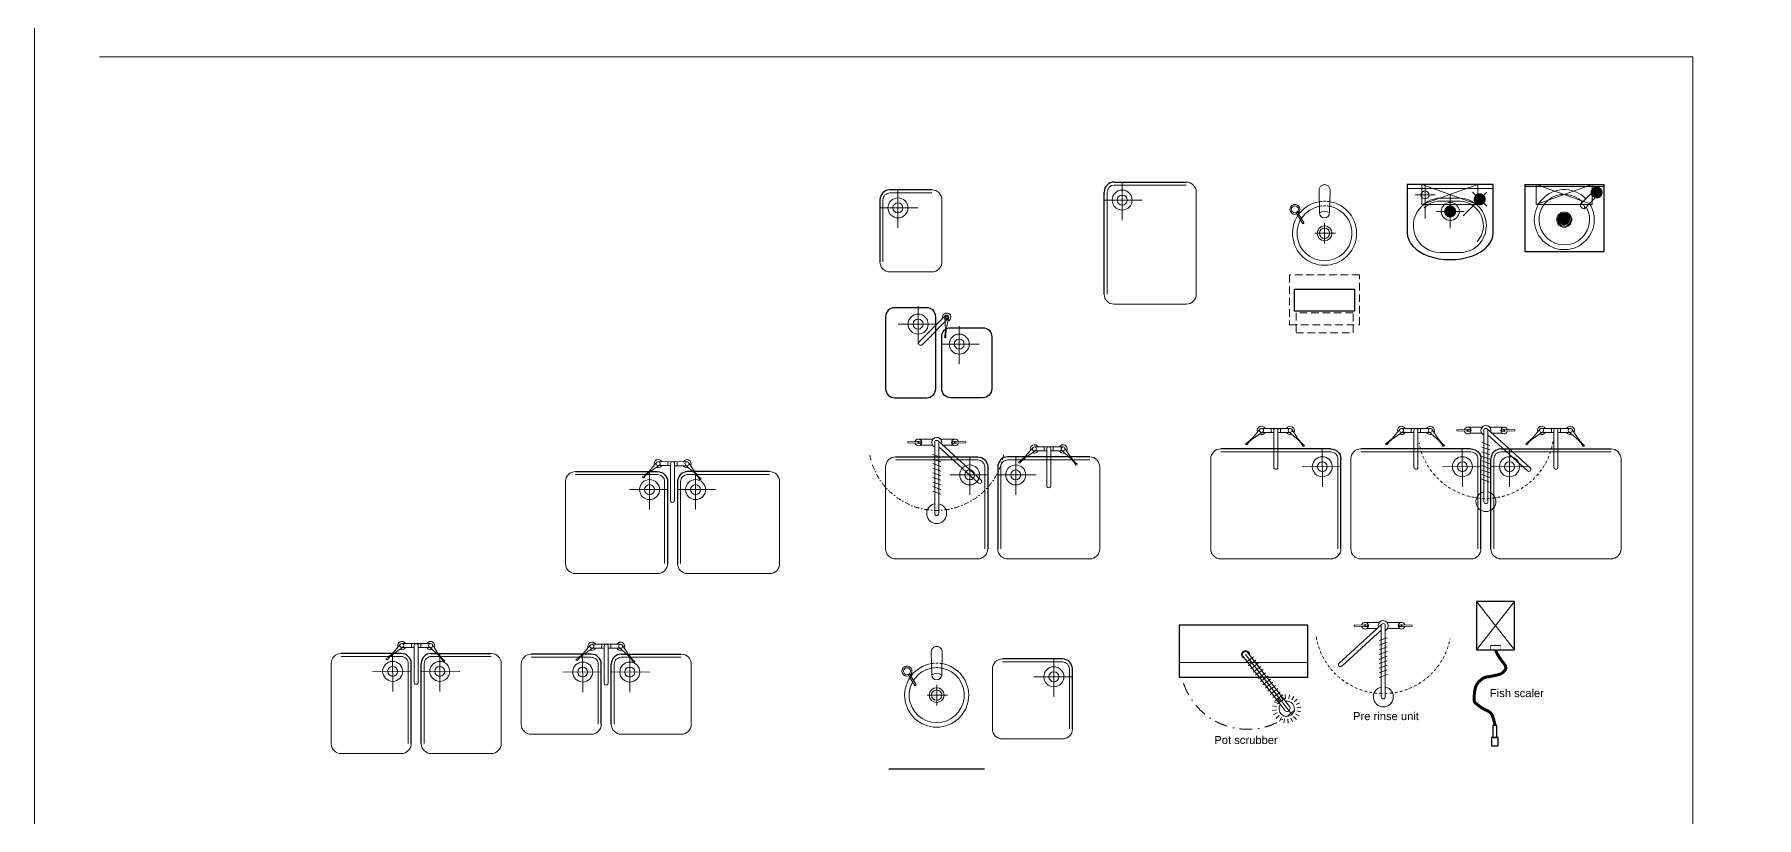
# Model space of a CAD drawing. Header units: millimetres. Extents: x 46649 to 61237, y -33954 to -18530.
# Drawn here: x 46649 to 55256, y -28135 to -24220 of the extents above; entities that cross this region are included whole.
import ezdxf
from ezdxf.enums import TextEntityAlignment as Align

# ---------------------------------------------------------------- set-up
doc = ezdxf.new("R2010")
doc.units = ezdxf.units.MM
for name, pattern in [('DASHDOT', [25.4, 12.7, -6.35, 0, -6.35]), ('DASHED', [19.05, 12.7, -6.35]), ('HIDDEN', [0.375, 0.25, -0.125])]:
    doc.linetypes.add(name, pattern=pattern)
doc.layers.add('ATTRIBUTE', color=1, linetype='Continuous')
for name, color, linetype, lineweight in [('border', 7, 'Continuous', 0), ('ed-1', 6, 'Continuous', 5), ('ed-3', 140, 'Continuous', 9), ('eo-1', 7, 'Continuous', 9), ('eo-3', 2, 'Continuous', 25), ('m-1', 7, 'Continuous', 9), ('t-3', 2, 'Continuous', 25), ('XREF1$0$ed-1', 6, 'Continuous', 5), ('XREF1$0$eo-1', 7, 'Continuous', 9), ('XREF1$0$eo-3', 2, 'Continuous', 25)]:
    doc.layers.add(name, color=color, linetype=linetype, lineweight=lineweight)
doc.styles.add('ARIAL', font='')
doc.styles.add('TAHOMA', font='', dxfattribs={"height": 32})
doc.styles.get('ARIAL').set_extended_font_data('Arial')
doc.styles.get('TAHOMA').set_extended_font_data('Tahoma')

# ---------------------------------------------------------------- blocks, each defined once
blk = doc.blocks.new('spraytap')
at = {"layer": 'ed-1'}
for points in [[(20, 258.7), (-20, 244.3)], [(20, 235.7), (-20, 221.3)], [(20, 212.7), (-20, 198.3)], [(20, 189.7), (-20, 175.3)], [(20, 166.8), (-20, 152.4)], [(20, 143.8), (-20, 129.4)], [(20, 120.8), (-20, 106.4)], [(20, 97.8), (-20, 83.4)], [(20, 74.8), (-20, 60.4)]]:
    blk.add_lwpolyline(points, dxfattribs=at)
for centre in [(-91.1, 0.3), (91.1, 0.3)]:
    blk.add_circle(centre, 1.76, dxfattribs=at)
at = {"layer": 'eo-1'}
for p, q in [((-95, 4.1), (-144.9, 2.7)), ((-144.9, 2.7), (-144.9, -2.2)), ((-87.8, 4.5), (-78.8, 3.6)), ((-78.8, 3.6), (-78.8, -3)), ((87.8, 4.5), (78.8, 3.6)), ((78.8, 3.6), (78.8, -3)), ((95, 4.1), (144.9, 2.7)), ((144.9, 2.7), (144.9, -2.2)), ((-95, -3.6), (-144.9, -2.2)), ((-87.8, -4), (-78.8, -3)), ((87.8, -4), (78.8, -3)), ((95, -3.6), (144.9, -2.2))]:
    blk.add_line(p, q, dxfattribs=at)
for points in [[(-10, 0), (-10, 356)], [(10, 0), (10, 356)], [(6.7, -7.4), (221.2, 187.8)], [(10, 22.6), (207.8, 202.5)], [(-82.9, 14), (-20.7, 14)], [(82.9, 14), (30.2, 14)], [(-86.8, -16), (-19.2, -16)], [(86.8, -16), (19.2, -16)]]:
    blk.add_lwpolyline(points, dxfattribs=at)
for centre, radius, start, end in [((0, 356), 50, 282.91332, 256.46375), ((0, 356), 10, 90, 180), ((0, 356), 10, 0.00001, 90), ((214.5, 195.1), 10, 42.2927, 132.29385), ((214.5, 195.1), 10, 312.29477, 42.29185), ((-91.1, 0.3), 16.8, 192.71278, 166.99942), ((-91.1, 0.3), 5.42, 52.1548, 135.29822), ((0, 0), 25, 115.16564, 18.74977), ((0, 0), 10, 180, 270), ((0, 0), 10, 270.00005, 0.00005), ((91.1, 0.3), 16.8, 13.00059, 347.28723), ((91.1, 0.3), 5.42, 44.70179, 127.84521), ((-91.1, 0.3), 5.42, 224.70179, 307.8452), ((91.1, 0.3), 5.42, 232.1548, 315.29822)]:
    blk.add_arc(centre, radius, start, end, dxfattribs=at)
blk = doc.blocks.new('PreRinseArm')
at = {"layer": 'ed-1', "linetype": 'DASHDOT'}
blk.add_arc((0, 0), 340, 9.52575, 169.19726, dxfattribs=at)
blk.add_blockref('spraytap', (0, 0))
blk = doc.blocks.new('pot scrubber')
at = {"layer": 'ed-1'}
for p, q in [((481.7, -247, -3182), (708.1, -540.2, -3182)), ((793.6, -286.8, -3182), (150.6, -286.8, -3182)), ((483.1, -287.6, -3182), (520.7, -258.6, -3182)), ((495.3, -303.5, -3182), (532.9, -274.5, -3182)), ((507.5, -319.3, -3182), (545.1, -290.3, -3182)), ((519.7, -335.1, -3182), (557.3, -306.1, -3182)), ((531.9, -351, -3182), (569.5, -322, -3182)), ((544.2, -366.8, -3182), (581.8, -337.8, -3182)), ((556.4, -382.6, -3182), (594, -353.6, -3182)), ((568.6, -398.5, -3182), (606.2, -369.5, -3182)), ((580.8, -414.3, -3182), (618.4, -385.3, -3182)), ((593, -430.1, -3182), (630.6, -401.1, -3182)), ((605.2, -446, -3182), (642.8, -417, -3182)), ((637.2, -507.5, -3182), (617.2, -503.7, -3182)), ((617.5, -461.8, -3182), (655.1, -432.8, -3182)), ((642.9, -492.5, -3182), (625.2, -482.7, -3182)), ((629.7, -477.7, -3182), (667.3, -448.6, -3182)), ((653, -480, -3182), (639.2, -465.2, -3182)), ((641.9, -493.5, -3182), (679.5, -464.5, -3182)), ((666.5, -471.3, -3182), (657.9, -452.9, -3182)), ((682, -467.2, -3182), (679.5, -447, -3182)), ((698, -468, -3182), (701.9, -448.1, -3182)), ((713, -473.7, -3182), (722.8, -456, -3182)), ((725.5, -483.9, -3182), (740.3, -470, -3182)), ((734.2, -497.3, -3182), (752.6, -488.7, -3182)), ((738.4, -512.8, -3182), (758.5, -510.3, -3182)), ((636.3, -523.5, -3182), (616.2, -526.1, -3182)), ((640.5, -539, -3182), (622.1, -547.7, -3182)), ((649.2, -552.5, -3182), (634.4, -566.4, -3182)), ((661.7, -562.6, -3182), (651.9, -580.4, -3182)), ((676.7, -568.4, -3182), (672.9, -588.3, -3182)), ((692.7, -569.2, -3182), (695.2, -589.4, -3182)), ((708.2, -565, -3182), (716.9, -583.4, -3182)), ((721.7, -556.3, -3182), (735.6, -571.1, -3182)), ((731.8, -543.8, -3182), (749.6, -553.6, -3182)), ((737.6, -528.8, -3182), (757.5, -532.7, -3182))]:
    blk.add_line(p, q, dxfattribs=at)
blk.add_arc((481.7, -247, -3182), 20, 356.24202, 259.06127, dxfattribs=at)
at = {"layer": 'ed-1', "linetype": 'DASHDOT', "ltscale": 5}
blk.add_arc((491.1, -283.9, -3182), 336.9, 198.51947, 314.00307, dxfattribs=at)
at = {"layer": 'eo-1'}
for p, q in [((469.8, -256.2, -3182), (677.5, -525.3, -3182)), ((493.6, -237.8, -3182), (701.3, -507, -3182))]:
    blk.add_line(p, q, dxfattribs=at)
for centre, radius, start, end in [((481.7, -247, -3182), 15, 37.65165, 217.65165), ((687.4, -518.2, -3182), 38.6, 146.02815, 100.16047), ((689.4, -516.2, -3182), 15, 217.65165, 37.65165)]:
    blk.add_arc(centre, radius, start, end, dxfattribs=at)
at = {"layer": 'eo-3'}
for p, q in [((150.6, -99.7, -3182), (150.6, -359.7, -3182)), ((793.6, -99.7, -3182), (150.6, -99.7, -3182)), ((793.6, -359.7, -3182), (793.6, -99.7, -3182)), ((150.6, -359.7, -3182), (793.6, -359.7, -3182))]:
    blk.add_line(p, q, dxfattribs=at)
blk = doc.blocks.new('Wash hand station - Mechline - WS6-NT - plan')
at = {"layer": 'ed-1'}
for p, q in [((138.4, -100), (-141.6, 0)), ((138.4, 0), (-141.6, -100)), ((-175.9, -51.9), (-75.9, -51.9)), ((-125.9, -1.9), (-125.9, -169.4)), ((0, -50.2), (0, -217.7)), ((182.7, -37.8), (64.3, -156.3)), ((112, -37.8), (182.7, -108.6)), ((-69, -134), (69, -134))]:
    blk.add_line(p, q, dxfattribs=at)
blk.add_lwpolyline([(-215, -20), (215, -20)], dxfattribs=at)
blk.add_lwpolyline([(135, -285.5, 0.629133), (50, -83), (-50, -83)], format="xyb", dxfattribs=at)
for centre, radius in [((0, -134), 45), ((0, -134), 25), ((0.6, -136), 23)]:
    blk.add_circle(centre, radius, dxfattribs=at)
for centre, radius, start, end in [((-50, -192.4), 109.4, 90, 113.42859), ((-47.6, -198), 115.5, 113.42859, 135)]:
    blk.add_arc(centre, radius, start, end, dxfattribs=at)
at = {"layer": 'eo-1'}
blk.add_lwpolyline([(-141.6, 0), (138.4, 0), (138.4, -100), (-141.6, -100)], close=True, dxfattribs=at)
at = {"layer": 'eo-1', "color": 254}
blk.add_lwpolyline([(145.6, -296.1, 0.633037), (50, -68), (-50, -68, 0.20735), (-141.9, -107.8, 0.999336)], format="xyb", dxfattribs=at)
at = {"layer": 'eo-1'}
blk.add_lwpolyline([(145.6, -296.1, -0.215408), (50, -340), (-50, -340, -0.679592), (-141.9, -107.8, -2.310926)], format="xyb", dxfattribs=at)
for centre in [(-125.9, -51.9), (147.4, -73.2)]:
    blk.add_circle(centre, 20, dxfattribs=at)
at = {"layer": 'eo-3'}
blk.add_lwpolyline([(215, -240.6), (215, 0), (-215, 0), (-215, -240.6)], dxfattribs=at)
blk.add_ellipse((0, -240.6), major_axis=(-215, 0), ratio=0.625208, start_param=6.283185, end_param=9.424778, dxfattribs=at)
at = {"layer": 'm-1', "color": 1, "const_width": 30}
blk.add_lwpolyline([(147.4, -58.2, 0.414214), (132.4, -73.2, 0.414214), (147.4, -88.2, 0.414214)], format="xyb", dxfattribs=at)
at = {"layer": 'm-1', "color": 5, "const_width": 30}
blk.add_lwpolyline([(147.4, -58.2, -0.414214), (162.4, -73.2, -0.414214), (147.4, -88.2, -0.414214)], format="xyb", dxfattribs=at)
at = {"layer": 'm-1', "color": 4, "const_width": 30}
blk.add_lwpolyline([(-15, -134, 1), (15, -134, 1)], format="xyb", close=True, dxfattribs=at)
at = {"layer": 'ATTRIBUTE', "style": 'TAHOMA', "text_generation_flag": 6, "flags": 5}
for tag, p in [('TAG', (347.8, -47.4)), ('DESCRIPTION', (340.7, -168.3)), ('MAKE', (340.7, -297.8)), ('MODEL', (340.7, -427.4)), ('OPTION', (335.5, -555)), ('WATER', (338.4, -677.9)), ('VIA', (338.4, -807.4)), ('PRESSURE', (338.4, -936.9)), ('FLOWRATE', (338.4, -1066.4)), ('WASTE', (338.4, -1196)), ('WEIGHT', (334.9, -1324.5)), ('COMMENTS', (338.4, -1451.4)), ('COST', (338.4, -1580.9))]:
    blk.add_attdef(tag, p, '', height=80, rotation=180, dxfattribs=at)
at = {"layer": 'ATTRIBUTE', "style": 'TAHOMA', "text_generation_flag": 6, "flags": 4}
blk.add_attdef('ITEM', text='', height=80, rotation=180, dxfattribs=at).set_placement((14.3, -514.9), align=Align.MIDDLE)
blk = doc.blocks.new('Wash hand station - Mechline - WS3-NT - plan')
at = {"layer": 'ed-1'}
for p, q in [((107.5, -100), (-172.5, 0)), ((107.5, 0), (-172.5, -100))]:
    blk.add_line(p, q, dxfattribs=at)
for radius in [38, 33]:
    blk.add_circle((-32.5, -175.3), radius, dxfattribs=at)
at = {"layer": 'ed-3'}
for p, q in [((122.4, -24.7), (47, -99.5)), ((136, -53.5), (94, -95.3)), ((143.6, -46), (136, -53.5)), ((94, -95.3), (68, -120.9))]:
    blk.add_line(p, q, dxfattribs=at)
blk.add_lwpolyline([(164.9, -10), (-229.9, -10)], dxfattribs=at)
at = {"layer": 'ed-3', "linetype": 'DASHED', "ltscale": 2}
blk.add_arc((129.1, -39.2), 15.9, 49.11914, 115.07931, dxfattribs=at)
at = {"layer": 'ed-3'}
for centre, radius, start, end in [((129.1, -39.2), 15.9, 334.72067, 49.11914), ((53.1, -114.6), 16.2, 336.97621, 112.82376), ((68.2, -99.6), 21.4, 180.27187, 269.5281)]:
    blk.add_arc(centre, radius, start, end, dxfattribs=at)
at = {"layer": 'eo-1'}
blk.add_lwpolyline([(-172.5, 0), (107.5, 0), (107.5, -100), (-172.5, -100)], close=True, dxfattribs=at)
for radius, start, end in [(150, 43.93836, 32.31765), (126.5, 43.78556, 30.01174)]:
    blk.add_arc((-32.5, -175.3), radius, start, end, dxfattribs=at)
at = {"layer": 'eo-3'}
for p, q in [((-229.9, 0), (164.9, 0)), ((-229.9, 0), (-229.9, -335.1)), ((164.9, 0), (164.9, -335.1)), ((-229.9, -335.1), (164.9, -335.1))]:
    blk.add_line(p, q, dxfattribs=at)
at = {"layer": 'm-1', "color": 1, "const_width": 30}
blk.add_lwpolyline([(129.3, -24.7, 0.414214), (114.3, -39.7, 0.414214), (129.3, -54.7, 0.414214)], format="xyb", dxfattribs=at)
at = {"layer": 'm-1', "color": 5, "const_width": 30}
blk.add_lwpolyline([(129.3, -24.7, -0.414214), (144.3, -39.7, -0.414214), (129.3, -54.7, -0.414214)], format="xyb", dxfattribs=at)
at = {"layer": 'm-1', "color": 4, "const_width": 30}
blk.add_lwpolyline([(-48.1, -173.3, 1), (-18.1, -173.3, 1)], format="xyb", close=True, dxfattribs=at)
at = {"layer": 'ATTRIBUTE', "style": 'TAHOMA', "text_generation_flag": 6, "flags": 5}
for tag, p in [('TAG', (348.7, -73.7)), ('DESCRIPTION', (341.5, -194.6)), ('MAKE', (341.5, -324.1)), ('MODEL', (341.5, -453.6)), ('OPTION', (336.3, -581.3)), ('WATER', (339.2, -704.1)), ('VIA', (339.2, -833.6)), ('PRESSURE', (339.2, -963.2)), ('FLOWRATE', (339.2, -1092.7)), ('WASTE', (339.2, -1222.2)), ('WEIGHT', (335.8, -1350.7)), ('COMMENTS', (339.2, -1477.6)), ('COST', (339.2, -1607.2))]:
    blk.add_attdef(tag, p, '', height=80, rotation=180, dxfattribs=at)
at = {"layer": 'ATTRIBUTE', "style": 'TAHOMA', "text_generation_flag": 6, "flags": 4}
blk.add_attdef('ITEM', text='', height=80, rotation=180, dxfattribs=at).set_placement((15.1, -443.9), align=Align.MIDDLE)
blk = doc.blocks.new('inset wash hand basin with towel dispenser')
at = {"layer": 'ed-1'}
for p, q in [((-110.6, -165.7), (-143, -112.8)), ((-103.7, -161.6), (-136.1, -108.6)), ((0, -267.1), (0, -164.3)), ((-48, -215.8), (54.7, -215.8))]:
    blk.add_line(p, q, dxfattribs=at)
blk.add_lwpolyline([(25, -114.5, 0.29809), (-25, -114.5, -2.323591)], format="xyb", dxfattribs=at)
blk.add_circle((-148.4, -96.2), 17.5, dxfattribs=at)
for centre, radius, start, end in [((-148.4, -96.2), 25, 310.66281, 292.24902), ((-107.2, -163.6), 4, 210.02269, 32.88914)]:
    blk.add_arc(centre, radius, start, end, dxfattribs=at)
at = {"layer": 'ed-1', "linetype": 'HIDDEN', "ltscale": 50}
for radius, start, end in [(160, 80.56164, 99.43836), (137.5, 79.20915, 100.79085)]:
    blk.add_arc((0, -215.8), radius, start, end, dxfattribs=at)
at = {"layer": 'ed-3', "linetype": 'DASHED', "ltscale": 3}
for points in [[(-175, -423.6), (-175, -673.6), (175, -673.6), (175, -423.6)], [(-142.5, -613.8), (-142.5, -713.8), (142.5, -713.8), (142.5, -613.8)]]:
    blk.add_lwpolyline(points, close=True, dxfattribs=at)
at = {"layer": 'eo-1'}
blk.add_lwpolyline([(-27.5, -0.4), (-25, -114.5, 0.985106), (25, -114.5), (27.5, -0.4, 1.015119), (-27.5, -0.4)], format="xyb", close=True, dxfattribs=at)
for radius in [37, 25.8]:
    blk.add_circle((0, -215.8), radius, dxfattribs=at)
for radius, start, end in [(160, 99.43836, 80.56164), (137.5, 100.79085, 79.20915)]:
    blk.add_arc((0, -215.8), radius, start, end, dxfattribs=at)
at = {"layer": 'eo-3', "ltscale": 100}
blk.add_lwpolyline([(150, -495.3), (150, -605.3), (-150, -605.3), (-150, -495.3), (150, -495.3)], close=True, dxfattribs=at)
blk = doc.blocks.new('inset sink unit')
at = {"layer": 'ed-1'}
for p, q in [((-140, 610), (-140, 420)), ((-230, 520), (-40, 520))]:
    blk.add_line(p, q, dxfattribs=at)
for radius in [50, 25]:
    blk.add_circle((-140, 520), radius, dxfattribs=at)
at = {"layer": 'eo-1'}
for p, q in [((-215, 50), (-215, 560)), ((-180, 595), (180, 595)), ((230, 50), (230, 560)), ((-180, 0), (180, 0))]:
    blk.add_line(p, q, dxfattribs=at)
for centre, radius, start, end in [((180, 560), 50, 0, 90), ((-180, 560), 35, 90, 180), ((-180, 50), 50, 180, 270), ((180, 50), 50, 270, 0)]:
    blk.add_arc(centre, radius, start, end, dxfattribs=at)
at = {"layer": 'eo-3'}
for p, q in [((-180, 610), (180, 610)), ((-230, 50), (-230, 560))]:
    blk.add_line(p, q, dxfattribs=at)
blk.add_arc((-180, 560), 50, 90, 180, dxfattribs=at)
blk = doc.blocks.new('A$C4E7911EF')
at = {"layer": 'ed-1'}
for p, q in [((461.2, 322.3), (460.6, 132.3)), ((550.9, 232), (360.9, 232.6))]:
    blk.add_line(p, q, dxfattribs=at)
blk.add_lwpolyline([(50, 310), (500, 310, -0.414214), (535, 275), (535, -275)], format="xyb", dxfattribs=at)
for radius in [50, 25]:
    blk.add_circle((460.9, 232.3), radius, dxfattribs=at)
at = {"layer": 'eo-1'}
blk.add_lwpolyline([(550, -275, -0.414214), (500, -325), (50, -325, -0.414214), (0, -275), (0, 275, -0.414214), (50, 325)], format="xyb", dxfattribs=at)
at = {"layer": 'eo-3'}
for p, q in [((50, 325), (500, 325)), ((550, 275), (550, -275))]:
    blk.add_line(p, q, dxfattribs=at)
blk.add_arc((500, 275), 50, 0, 90, dxfattribs=at)
blk = doc.blocks.new('A$C6B3C067C')
at = {"layer": 'ed-1', "linetype": 'Continuous'}
for p, q in [((-64.5, 125.9), (-80.1, 136.1)), ((-67.3, 133), (-75.9, 142.6)), ((-67.3, 133), (-43.6, 112.2)), ((-64.5, 125.9), (-49.5, 112.7)), ((-6.6, 64.2), (-49.5, 112.7)), ((6.6, 79.2), (-43.6, 112.2)), ((0, 10), (-184.6, 10)), ((-10, 71.7), (-10, 10)), ((-10, 22.9), (10, 22.9)), ((10, 71.7), (10, -71.8)), ((0, -10), (-184.6, -10)), ((-7.5, -65.1), (-44.3, -118.4)), ((7.4, -78.4), (-38.5, -117.1)), ((-10, -10), (-10, -71.8)), ((-10, -23), (10, -23)), ((-57.6, -133.3), (-71.8, -145.3)), ((-59.5, -140.6), (-66.9, -151.2)), ((-59.5, -140.6), (-38.5, -117.1)), ((-57.6, -133.3), (-44.3, -118.4))]:
    blk.add_line(p, q, dxfattribs=at)
for centre in [(0, 71.7), (0, -71.7), (0, -71.7)]:
    blk.add_circle(centre, 10, dxfattribs=at)
for centre, radius, start, end in [((-72.6, 135.9), 7.49, 116.1828, 178.38068), ((0, 71.7), 20.9, 298.51533, 118.4765), ((-184.6, 0), 10, 89.99932, 269.99932), ((0, 71.7), 20.9, 159.76293, 241.387), ((0, 0), 10, 270.0004, 89.99932), ((0, -71.7), 20.9, 118.54988, 207.03657), ((0, -71.7), 20.9, 248.36394, 61.44876), ((-64.4, -144.1), 7.49, 188.49914, 250.69702)]:
    blk.add_arc(centre, radius, start, end, dxfattribs=at)
blk = doc.blocks.new('triple bowl pot wash sink unit')
at = {"xscale": -1, "rotation": 270}
for name, p in [('A$C6B3C067C', (-700, 642.5)), ('A$C6B3C067C', (0, 642.5)), ('A$C6B3C067C', (700, 642.5)), ('A$C4E7911EF', (-700, 0)), ('A$C4E7911EF', (0, 0))]:
    blk.add_blockref(name, p, dxfattribs=at)
at = {"rotation": 90}
blk.add_blockref('A$C4E7911EF', (700, 0), dxfattribs=at)
at = {"layer": 'eo-3', "xscale": -1, "rotation": 180}
blk.add_blockref('PreRinseArm', (350, 642.5), dxfattribs=at)
blk = doc.blocks.new('inset sink unit_2')
at = {"layer": 'ed-1'}
for p, q in [((-110.6, 419.1), (-143, 472)), ((-103.7, 423.2), (-136.1, 476.2)), ((-48, 369), (54.7, 369)), ((0, 317.8), (0, 420.5))]:
    blk.add_line(p, q, dxfattribs=at)
blk.add_lwpolyline([(25, 470.3, 0.29809), (-25, 470.3, -2.323591)], format="xyb", dxfattribs=at)
blk.add_circle((-148.4, 488.6), 17.5, dxfattribs=at)
at = {"layer": 'ed-1', "linetype": 'HIDDEN', "ltscale": 50}
for radius, start, end in [(160, 80.56164, 99.43836), (137.5, 79.20915, 100.79085)]:
    blk.add_arc((0, 369), radius, start, end, dxfattribs=at)
at = {"layer": 'ed-1'}
for centre, radius, start, end in [((-148.4, 488.6), 25, 310.66281, 292.24902), ((-107.2, 421.2), 4, 210.02269, 32.88914)]:
    blk.add_arc(centre, radius, start, end, dxfattribs=at)
at = {"layer": 'eo-1'}
blk.add_lwpolyline([(-27.5, 584.4), (-25, 470.3, 0.985106), (25, 470.3), (27.5, 584.4, 1.015119), (-27.5, 584.4)], format="xyb", close=True, dxfattribs=at)
for radius in [37, 25.8]:
    blk.add_circle((0, 369), radius, dxfattribs=at)
for radius, start, end in [(160, 99.43836, 80.56164), (137.5, 100.79085, 79.20915)]:
    blk.add_arc((0, 369), radius, start, end, dxfattribs=at)
at = {"layer": 'eo-3', "ltscale": 5}
blk.add_lwpolyline([(-239.3, 0), (239.3, 0)], dxfattribs=at)
blk = doc.blocks.new('inset sink unit_3')
at = {"layer": 'ed-1', "extrusion": (-4e-15, 6.04724e-06, 1)}
for p, q in [((107, 400.9, 0), (107.6, 210.9, 0)), ((197.3, 311.2, 0), (7.3, 310.6, 0))]:
    blk.add_line(p, q, dxfattribs=at)
blk.add_lwpolyline([(185, 50), (185, 350, 0.414214), (150, 385), (-150, 385)], format="xyb", dxfattribs=at)
for radius in [50, 25]:
    blk.add_circle((107.3, 310.9), radius, dxfattribs=at)
at = {"layer": 'eo-1', "extrusion": (-4e-15, 6.04724e-06, 1)}
blk.add_lwpolyline([(-150, 400, 0.414214), (-200, 350), (-200, 50, 0.414214), (-150, 0), (150, 0, 0.414214), (200, 50)], format="xyb", dxfattribs=at)
at = {"layer": 'eo-3', "extrusion": (-4e-15, 6.04724e-06, 1)}
for p, q in [((150, 400, 0), (-150, 400, 0)), ((200, 50, 0), (200, 350, 0))]:
    blk.add_line(p, q, dxfattribs=at)
blk.add_arc((150, 350), 50, 0, 90, dxfattribs=at)
blk = doc.blocks.new('A$C7A233A41')
at = {"layer": 'ed-1'}
for p, q in [((-420, 255), (-420, 65)), ((-510, 165), (-320, 165))]:
    blk.add_line(p, q, dxfattribs=at)
for radius in [50, 25]:
    blk.add_circle((-420, 165), radius, dxfattribs=at)
at = {"layer": 'XREF1$0$ed-1'}
blk.add_lwpolyline([(-50, 240), (-460, 240, 0.414214), (-495, 205), (-495, -205)], format="xyb", dxfattribs=at)
at = {"layer": 'XREF1$0$eo-1'}
blk.add_lwpolyline([(-510, -205, 0.414214), (-460, -255), (-50, -255, 0.414214), (0, -205), (0, 205, 0.414214), (-50, 255)], format="xyb", dxfattribs=at)
at = {"layer": 'XREF1$0$eo-3'}
blk.add_lwpolyline([(-50, 255), (-460, 255, 0.414214), (-510, 205), (-510, -205)], format="xyb", dxfattribs=at)
blk = doc.blocks.new('A$C349F7F7B')
at = {"layer": 'ed-1', "linetype": 'Continuous'}
for p, q in [((-65, 187.2), (-118.5, 150.6)), ((-78.4, 202.2), (-117.2, 156.4)), ((71.8, 204.3), (-71.7, 204.7)), ((-10, 184.6), (-71.7, 184.7)), ((-23, 184.6), (-22.9, 204.6)), ((-10, 194.6), (-10, 10)), ((10, 194.5), (10, 10)), ((71.7, 184.3), (10, 184.5)), ((22.9, 184.5), (23, 204.5)), ((64.2, 187.8), (112.6, 144.8)), ((79.3, 200.9), (112.1, 150.7)), ((-140.7, 135.4), (-151.3, 128.1)), ((-133.4, 137.3), (-145.4, 123.1)), ((-140.7, 135.4), (-117.2, 156.4)), ((-133.4, 137.3), (-118.5, 150.6)), ((132.8, 126.9), (112.1, 150.7)), ((125.8, 129.7), (112.6, 144.8)), ((125.8, 129.7), (135.9, 114.1)), ((132.8, 126.9), (142.4, 118.3))]:
    blk.add_line(p, q, dxfattribs=at)
for centre in [(-71.7, 194.7), (-71.7, 194.7), (71.8, 194.4)]:
    blk.add_circle(centre, 10, dxfattribs=at)
for centre, radius, start, end in [((-71.7, 194.7), 20.9, 28.40023, 201.48505), ((-71.7, 194.7), 20.9, 242.81241, 331.29911), ((0, 194.6), 10, 359.84967, 179.84859), ((71.8, 194.4), 20.9, 331.37249, 151.33366), ((71.8, 194.4), 20.9, 208.46199, 290.08605), ((-144.3, 130.6), 7.49, 199.15196, 261.34984), ((135.7, 121.6), 7.49, 271.4683, 333.66618), ((0, 10), 10, 179.84967, 359.84967)]:
    blk.add_arc(centre, radius, start, end, dxfattribs=at)
blk = doc.blocks.new('spray tap')
at = {"layer": 'ed-1'}
for points in [[(20, -74.8), (-20, -60.4)], [(20, -97.8), (-20, -83.4)], [(20, -120.8), (-20, -106.4)], [(20, -143.8), (-20, -129.4)], [(20, -166.8), (-20, -152.4)], [(20, -189.7), (-20, -175.3)], [(20, -212.7), (-20, -198.3)], [(20, -235.7), (-20, -221.3)], [(20, -258.7), (-20, -244.3)]]:
    blk.add_lwpolyline(points, dxfattribs=at)
for centre in [(-91.1, -0.3), (91.1, -0.3)]:
    blk.add_circle(centre, 1.76, dxfattribs=at)
at = {"layer": 'ed-1', "linetype": 'DASHDOT', "ltscale": 2}
blk.add_arc((0, 0), 340, 190.80279, 350.47429, dxfattribs=at)
at = {"layer": 'eo-1'}
for p, q in [((-95, 3.6), (-144.9, 2.2)), ((-144.9, -2.7), (-144.9, 2.2)), ((-87.8, 4), (-78.8, 3)), ((-78.8, -3.6), (-78.8, 3)), ((87.8, 4), (78.8, 3)), ((78.8, -3.6), (78.8, 3)), ((95, 3.6), (144.9, 2.2)), ((144.9, -2.7), (144.9, 2.2)), ((-95, -4.1), (-144.9, -2.7)), ((-87.8, -4.5), (-78.8, -3.6)), ((87.8, -4.5), (78.8, -3.6)), ((95, -4.1), (144.9, -2.7))]:
    blk.add_line(p, q, dxfattribs=at)
for points in [[(-86.8, 16), (-19.2, 16)], [(6.7, 7.4), (221.2, -187.7)], [(10, 0), (10, -356)], [(86.8, 16), (19.2, 16)], [(-82.9, -14), (-20.7, -14)], [(-10, 0), (-10, -356)], [(10, -22.6), (207.8, -202.5)], [(82.9, -14), (30.2, -14)]]:
    blk.add_lwpolyline(points, dxfattribs=at)
for centre, radius, start, end in [((-91.1, -0.3), 16.8, 193.00063, 167.28727), ((-91.1, -0.3), 5.42, 52.15484, 135.29826), ((0, 0), 25, 341.25028, 244.83441), ((0, 0), 10, 90.00005, 180.00005), ((0, 0), 10, 359.99999, 90), ((91.1, -0.3), 16.8, 12.71282, 346.99946), ((91.1, -0.3), 5.42, 44.70183, 127.84525), ((-91.1, -0.3), 5.42, 224.70183, 307.84525), ((91.1, -0.3), 5.42, 232.15484, 315.29826), ((0, -356), 50, 103.5363, 77.08673), ((0, -356), 10, 180.00004, 270.00005), ((0, -356), 10, 270.00005, 0.00004)]:
    blk.add_arc(centre, radius, start, end, dxfattribs=at)
at = {"layer": 'XREF1$0$eo-1'}
for start, end in [(227.7062, 317.70735), (317.7082, 47.70528)]:
    blk.add_arc((214.5, -195.1), 10, start, end, dxfattribs=at)
blk = doc.blocks.new('A$C45FA5862')
at = {"layer": 'eo-3', "const_width": 15}
blk.add_lwpolyline([(252.8, 394.6), (243.1, 398.2), (233.9, 402.6), (225.2, 407.3), (217.1, 412.3), (209.6, 417.4), (202.6, 422.4), (196.3, 427.2), (190.7, 431.5), (185.6, 435.3), (181.2, 438.5), (177.2, 441.1), (173.6, 443.1), (170.2, 444.5), (167.1, 445.4), (164, 445.6), (161, 445.3), (157.9, 444.5), (154.7, 443.1), (151.6, 441.3), (148.5, 439.1), (145.5, 436.5), (142.6, 433.8), (140, 430.8), (137.7, 427.7), (135.6, 424.4), (133.9, 421.1), (132.3, 417.7), (131, 414.2), (129.8, 410.5), (128.7, 406.6), (127.7, 402.5), (126.7, 398.3), (125.6, 393.8), (124.6, 389.1), (123.6, 384.4), (122.6, 379.6), (121.7, 374.9), (120.8, 370.4), (120, 366), (119.3, 362), (118.8, 358.3), (118.2, 354.9), (117.8, 351.7), (117.2, 348.8), (116.6, 346), (115.9, 343.2), (115, 340.6), (113.9, 337.9), (112.6, 335.2), (111, 332.4), (109.2, 329.6), (107.3, 326.8), (105.2, 324), (103, 321.3), (100.8, 318.7), (98.5, 316.1), (96.2, 313.7), (93.9, 311.4), (91.6, 309.2), (89.2, 307.1), (86.7, 305.1), (84, 303.2), (81.3, 301.4), (78.4, 299.7), (75.3, 298.1), (72, 296.6), (68.4, 295.2), (64.7, 293.9), (60.6, 292.7), (56.2, 291.7), (51.5, 290.7), (46.4, 289.9), (40.9, 289.2), (35.3, 288.6), (29.5, 288.2), (23.7, 287.8), (18.2, 287.6), (12.9, 287.4), (8.2, 287.3), (4.1, 287.3), (0.7, 287.4), (-2.1, 287.6), (-4.4, 288.1), (-6.4, 288.8), (-8.2, 289.8), (-10, 291.3), (-12, 293.2), (-14.2, 295.7), (-16.8, 298.7), (-19.7, 302.2), (-22.9, 306.2), (-26.2, 310.5), (-29.6, 315), (-32.9, 319.7), (-36, 324.4), (-38.9, 329.1), (-41.5, 333.7), (-43.8, 338.1), (-45.9, 342.5), (-48, 346.7), (-49.9, 350.8), (-51.9, 354.8), (-54.1, 358.7), (-56.4, 362.4), (-59, 366.1), (-62.5, 369.7), (-67.2, 373.3), (-73.6, 376.9), (-82.2, 380.6), (-93.5, 384.4), (-108.1, 388.3), (-124.3, 391.9)], dxfattribs=at)
at = {"layer": 'eo-3'}
for points in [[(-184.3, 407.6), (-184.3, 374.6), (-226.8, 374.6), (-226.8, 407.6)], [(-124.3, 400.2), (-124.3, 380.8), (-184.3, 380.8), (-184.3, 400.2)], [(272.8, 419.7), (272.8, 369.5), (252.8, 369.5), (252.8, 419.7)]]:
    blk.add_lwpolyline(points, close=True, dxfattribs=at)
blk.add_wipeout([(272.8, 419.7), (272.8, 369.5), (252.8, 369.5), (252.8, 419.7)]).dxf.layer = 'eo-3'
at = {"layer": 'ed-1'}
for p, q in [((494.8, 299.6), (252.8, 489.6)), ((494.8, 489.6), (252.8, 299.6))]:
    blk.add_line(p, q, dxfattribs=at)
at = {"layer": 'eo-3'}
blk.add_lwpolyline([(494.8, 489.6), (494.8, 299.6), (252.8, 299.6), (252.8, 489.6)], close=True, dxfattribs=at)
blk = doc.blocks.new('A$C11073DF0')
at = {"layer": 'ed-1', "linetype": 'Continuous'}
for p, q in [((10.9, 194.6), (10.9, 10)), ((13.4, 187.8), (61.8, 144.8)), ((28.5, 200.9), (61.2, 150.7)), ((30.9, 194.5), (30.9, 10)), ((82, 126.9), (61.2, 150.7)), ((74.9, 129.7), (61.8, 144.8)), ((74.9, 129.7), (85.1, 114.1)), ((82, 126.9), (91.6, 118.3))]:
    blk.add_line(p, q, dxfattribs=at)
for radius in [10, 9, 5]:
    blk.add_circle((20.9, 194.4), radius, dxfattribs=at)
for centre, radius, start, end in [((20.9, 194.4), 20.9, 331.34488, 241.40492), ((20.9, 194.6), 10, 359.84967, 179.84859), ((84.9, 121.6), 7.49, 271.4683, 333.66618), ((20.9, 10), 10, 179.84967, 359.84967)]:
    blk.add_arc(centre, radius, start, end, dxfattribs=at)
blk = doc.blocks.new('A$C35A963A5')
at = {"layer": 'ed-1'}
for p, q in [((162, 457.8), (162.6, 267.8)), ((252.3, 368.1), (62.3, 367.4)), ((368, 357.8), (367.4, 167.8)), ((277.7, 268.1), (467.7, 267.4))]:
    blk.add_line(p, q, dxfattribs=at)
for centre, radius in [((162.3, 367.8), 50), ((162.3, 367.8), 25), ((367.7, 267.8), 50), ((367.7, 267.8), 25)]:
    blk.add_circle(centre, radius, dxfattribs=at)
at = {"layer": 'eo-3'}
for points in [[(0, 405), (0, 45, 0.414214), (45, 0), (205, 0, 0.414214), (250, 45), (250, 405, 0.414214), (205, 450), (45, 450, 0.414214)], [(530, 305), (530, 45, -0.414214), (485, 0), (325, 0, -0.414214), (280, 45), (280, 305, -0.414214), (325, 350), (485, 350, -0.414214)]]:
    blk.add_lwpolyline(points, format="xyb", close=True, dxfattribs=at)
at = {"layer": 'ed-1', "rotation": 315}
blk.add_blockref('A$C11073DF0', (152.9, 279.8), dxfattribs=at)
blk = doc.blocks.new('A$C02CF58BE')
at = {"layer": 'ed-1', "extrusion": (-4e-15, 6.04724e-06, 1)}
for p, q in [((-118, -38.8, -1), (-117.4, -228.8, -1)), ((-27.7, -128.6, -1), (-217.7, -129.2, -1))]:
    blk.add_line(p, q, dxfattribs=at)
at = {"layer": 'ed-1', "extrusion": (4e-15, 6.04724e-06, 1)}
for p, q in [((118, -38.8, -1), (117.4, -228.8, -1)), ((27.7, -128.6, -1), (217.7, -129.2, -1))]:
    blk.add_line(p, q, dxfattribs=at)
at = {"layer": 'ed-1', "extrusion": (-4e-15, 6.04724e-06, 1), "elevation": -1}
blk.add_lwpolyline([(-40, -489.7), (-40, -89.7, 0.414214), (-75, -54.7), (-375, -54.7)], format="xyb", dxfattribs=at)
at = {"layer": 'ed-1', "extrusion": (4e-15, 6.04724e-06, 1), "elevation": -1}
blk.add_lwpolyline([(40, -489.7), (40, -89.7, -0.414214), (75, -54.7), (375, -54.7)], format="xyb", dxfattribs=at)
at = {"layer": 'ed-1', "extrusion": (-4e-15, 6.04724e-06, 1)}
for radius in [50, 25]:
    blk.add_circle((-117.7, -128.8, -1), radius, dxfattribs=at)
at = {"layer": 'ed-1', "extrusion": (4e-15, 6.04724e-06, 1)}
for radius in [50, 25]:
    blk.add_circle((117.7, -128.8, -1), radius, dxfattribs=at)
at = {"layer": 'eo-1', "extrusion": (-4e-15, 6.04724e-06, 1), "elevation": -1}
blk.add_lwpolyline([(-375, -39.7, 0.414214), (-425, -89.7), (-425, -489.7, 0.414214), (-375, -539.7), (-75, -539.7, 0.414214), (-25, -489.7)], format="xyb", dxfattribs=at)
at = {"layer": 'eo-1', "extrusion": (4e-15, 6.04724e-06, 1), "elevation": -1}
blk.add_lwpolyline([(375, -39.7, -0.414214), (425, -89.7), (425, -489.7, -0.414214), (375, -539.7), (75, -539.7, -0.414214), (25, -489.7)], format="xyb", dxfattribs=at)
at = {"layer": 'eo-3', "extrusion": (-4e-15, 6.04724e-06, 1)}
for p, q in [((-75, -39.7, -1), (-375, -39.7, -1)), ((-25, -489.7, -1), (-25, -89.7, -1))]:
    blk.add_line(p, q, dxfattribs=at)
at = {"layer": 'eo-3', "extrusion": (4e-15, 6.04724e-06, 1)}
for p, q in [((75, -39.7, -1), (375, -39.7, -1)), ((25, -489.7, -1), (25, -89.7, -1))]:
    blk.add_line(p, q, dxfattribs=at)
at = {"layer": 'eo-3', "extrusion": (-4e-15, 6.04724e-06, 1)}
blk.add_arc((-75, -89.7, -1), 50, 0, 90, dxfattribs=at)
at = {"layer": 'eo-3', "extrusion": (4e-15, 6.04724e-06, 1)}
blk.add_arc((75, -89.7, -1), 50, 90, 180, dxfattribs=at)
at = {"layer": 'eo-3'}
blk.add_blockref('A$C349F7F7B', (0, -194.6, -1), dxfattribs=at)

msp = doc.modelspace()

# ---------------------------------------------------------------- linework, layer by layer
at = {"layer": 'border'}
for points in [[(61237.47042, -18530.37398), (61237.47042, -33954.2691), (46649.3202, -33954.2691), (46649.3202, -18530.37398), (61237.47042, -18530.37398)], [(54937.438814, -33954.2691), (54937.438814, -24331.506085), (46974.008156, -24331.506085)]]:
    msp.add_lwpolyline(points, dxfattribs=at)
at = {"layer": 'ed-1'}
for p, q in [((50964.60599, -24997.296827), (50964.60599, -25187.296827)), ((50874.60599, -25087.296827), (51064.60599, -25087.296827))]:
    msp.add_line(p, q, dxfattribs=at)
at = {"layer": 'ed-1', "extrusion": (-4e-15, 6.04724e-06, 1)}
for p, q in [((49388.942209, -27317.206638, -3182.001215), (49389.544975, -27507.205682, -3182.000066)), ((49479.227277, -27406.920665, -3182.000672), (49289.228233, -27407.523431, -3182.000669))]:
    msp.add_line(p, q, dxfattribs=at)
at = {"layer": 'ed-1', "extrusion": (4e-15, 6.04724e-06, 1)}
for p, q in [((49624.969465, -27317.206638, -3182.001215), (49624.366699, -27507.205682, -3182.000066)), ((49534.684397, -27406.920665, -3182.000672), (49724.683441, -27407.523431, -3182.000669))]:
    msp.add_line(p, q, dxfattribs=at)
at = {"layer": 'ed-1', "extrusion": (-4e-15, 6.04724e-06, 1), "elevation": -3182.166408}
msp.add_lwpolyline([(49466.955837, -27668.070029), (49466.955837, -27368.070029, 0.4142135624), (49431.955837, -27333.070029), (49131.955837, -27333.070029)], format="xyb", dxfattribs=at)
at = {"layer": 'ed-1', "extrusion": (4e-15, 6.04724e-06, 1), "elevation": -3182.166408}
msp.add_lwpolyline([(49546.955837, -27668.070029), (49546.955837, -27368.070029, -0.4142135624), (49581.955837, -27333.070029), (49881.955837, -27333.070029)], format="xyb", dxfattribs=at)
at = {"layer": 'ed-1'}
for radius in [50, 25]:
    msp.add_circle((50964.60599, -25087.296827), radius, dxfattribs=at)
at = {"layer": 'ed-1', "extrusion": (-4e-15, 6.04724e-06, 1)}
for radius in [50, 25]:
    msp.add_circle((49389.22773, -27407.186943, -3182.166408), radius, dxfattribs=at)
at = {"layer": 'ed-1', "extrusion": (4e-15, 6.04724e-06, 1)}
for radius in [50, 25]:
    msp.add_circle((49624.683944, -27407.186943, -3182.166408), radius, dxfattribs=at)
at = {"layer": 'eo-1', "extrusion": (-4e-15, 6.04724e-06, 1), "elevation": -3182.166408}
msp.add_lwpolyline([(49131.955837, -27318.070029, 0.4142135624), (49081.955837, -27368.070029), (49081.955837, -27668.070029, 0.4142135624), (49131.955837, -27718.070029), (49431.955837, -27718.070029, 0.4142135624), (49481.955837, -27668.070029)], format="xyb", dxfattribs=at)
at = {"layer": 'eo-1', "extrusion": (4e-15, 6.04724e-06, 1), "elevation": -3182.166408}
msp.add_lwpolyline([(49881.955837, -27318.070029, -0.4142135624), (49931.955837, -27368.070029), (49931.955837, -27668.070029, -0.4142135624), (49881.955837, -27718.070029), (49581.955837, -27718.070029, -0.4142135624), (49531.955837, -27668.070029)], format="xyb", dxfattribs=at)
at = {"layer": 'eo-3', "extrusion": (-4e-15, 6.04724e-06, 1)}
for p, q in [((49431.955837, -27318.089272, -3182.001209), (49131.955837, -27318.089272, -3182.000819)), ((49481.955837, -27668.089272, -3182.001512), (49481.955837, -27368.089272, -3182.000907))]:
    msp.add_line(p, q, dxfattribs=at)
at = {"layer": 'eo-3', "extrusion": (4e-15, 6.04724e-06, 1)}
for p, q in [((49581.955837, -27318.089272, -3182.001209), (49881.955837, -27318.089272, -3182.000819)), ((49531.955837, -27668.089272, -3182.001512), (49531.955837, -27368.089272, -3182.000907))]:
    msp.add_line(p, q, dxfattribs=at)
at = {"layer": 'eo-3', "extrusion": (-4e-15, 6.04724e-06, 1)}
msp.add_arc((49431.955837, -27368.070029, -3182.166408), 50, 0, 90, dxfattribs=at)
at = {"layer": 'eo-3', "extrusion": (4e-15, 6.04724e-06, 1)}
msp.add_arc((49581.955837, -27368.070029, -3182.166408), 50, 90, 180, dxfattribs=at)
at = {"layer": 'XREF1$0$ed-1'}
msp.add_lwpolyline([(51134.60599, -25012.29686), (50924.60599, -25012.296829, 0.4142135624), (50889.605988, -25047.296827), (50889.605957, -25357.296827)], format="xyb", dxfattribs=at)
at = {"layer": 'XREF1$0$eo-1'}
msp.add_lwpolyline([(50874.605957, -25357.296826, 0.4142135624), (50924.605954, -25407.29683), (51134.605954, -25407.29686, 0.4142135624), (51184.605957, -25357.296863), (51184.605987, -25047.296863, 0.4142135624), (51134.605991, -24997.29686)], format="xyb", dxfattribs=at)
at = {"layer": 'XREF1$0$eo-3'}
msp.add_lwpolyline([(51134.605991, -24997.29686), (50924.605991, -24997.296829, 0.4142135624), (50874.605988, -25047.296826), (50874.605957, -25357.296826)], format="xyb", dxfattribs=at)

# ---------------------------------------------------------------- block references
at = {"layer": 'eo-3'}
for name, p in [('inset sink unit', (52225.349224, -25568.229272, 0)), ('inset wash hand basin with towel dispenser', (53096.534668, -24998.257369)), ('Wash hand station - Mechline - WS6-NT - plan', (53724.571776, -24970.754273, -3182)), ('A$C35A963A5', (50903.225083, -26035.96714)), ('spray tap', (51158.225126, -26259.082866)), ('triple bowl pot wash sink unit', (53553.195184, -26841.83964)), ('A$C7A233A41', (51973.225144, -26586.839659)), ('A$C349F7F7B', (51718.211611, -26486.667813)), ('A$C349F7F7B', (49838.379199, -26560.269068)), ('A$C7A233A41', (50373.402588, -26660.440929)), ('pot scrubber', (52220.099535, -27072.661464, 3182)), ('A$C02CF58BE', (48557.24978, -27274.982596, 0.996976)), ('A$C349F7F7B', (49506.932457, -27472.917445, -3182.001209)), ('inset sink unit_2', (51158.225144, -27891.698964, -3182)), ('inset sink unit_3', (51636.691199, -27741.698966, -3181.998791))]:
    msp.add_blockref(name, p, dxfattribs=at)
at = {"layer": 'eo-3', "rotation": 0.0263722568200972}
msp.add_blockref('Wash hand station - Mechline - WS3-NT - plan', (54327.12351, -24970.648432, -3181.999917), dxfattribs=at)
at = {"layer": 'eo-3', "xscale": -1}
for p in [(50903.225125, -26586.839659), (49303.402569, -26660.440929)]:
    msp.add_blockref('A$C7A233A41', p, dxfattribs=at)
at = {"layer": 'eo-3', "extrusion": (-1.2e-15, 6.04724e-06, 1), "rotation": 179.9999999999999}
msp.add_blockref('PreRinseArm', (53390.304408, -27175.251246, -0.164335), dxfattribs=at)

# ---------------------------------------------------------------- texts
at = {"layer": 't-3', "color": 2, "char_height": 40, "attachment_point": 1, "style": 'ARIAL'}
for s, insert in [('\\A1;\\pxqc;Pre rinse unit', (53084.958459, -27607.525456)), ('\\A1;\\pxqc;Pot scrubber', (52385.758502, -27726.878472))]:
    msp.add_mtext_dynamic_manual_height_columns(s, width=637.06751879, gutter_width=400, heights=[0], dxfattribs=dict(at, insert=insert))

# ---------------------------------------------------------------- next in the draw order: block references
at = {"layer": 'eo-3', "ltscale": 200, "xscale": -1, "rotation": 269.9999999783969}
msp.add_blockref('A$C45FA5862', (53556.997547, -27549.496948, -3181.982301), dxfattribs=at)

# ---------------------------------------------------------------- next in the draw order: texts
at = {"layer": 't-3', "color": 2, "insert": (53739.266613, -27492.458591), "char_height": 40, "attachment_point": 1, "style": 'ARIAL'}
msp.add_mtext_dynamic_manual_height_columns('\\A1;\\pxqc;Fish scaler', width=637.06751879, gutter_width=400, heights=[0], dxfattribs=at)

doc.saveas('drawing.dxf')
